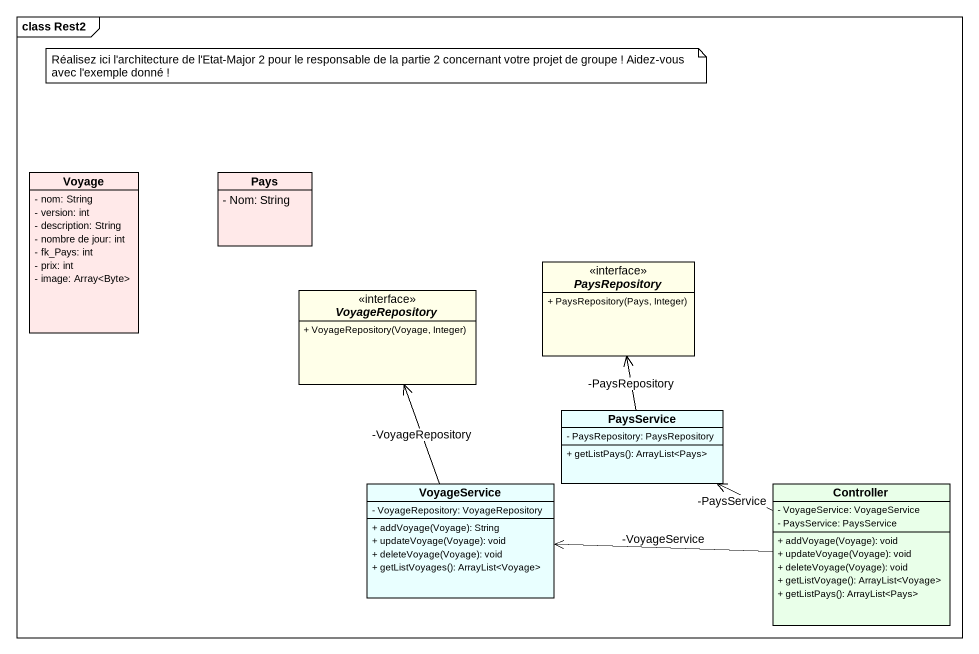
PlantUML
@startuml
mainframe class Rest2
hide circle
hide empty members
skinparam classAttributeIconSize 0
class Voyage #FFE9E9 {
  - nom: String
  - version: int
  - description: String
  - nombre de jour: int
  - fk_Pays: int
  - prix: int
  - image: Array<Byte>
}
class Pays #FFE9E9 {
  - Nom: String
}
interface VoyageRepository #FFFFE9 {
  + VoyageRepository(Voyage, Integer)
}
interface PaysRepository #FFFFE9 {
  + PaysRepository(Pays, Integer)
}
class PaysService #E9FFFF {
  - PaysRepository: PaysRepository
  + getListPays(): ArrayList<Pays>
}
class VoyageService #E9FFFF {
  - VoyageRepository: VoyageRepository
  + addVoyage(Voyage): String
  + updateVoyage(Voyage): void
  + deleteVoyage(Voyage): void
  + getListVoyages(): ArrayList<Voyage>
}
class Controller #E9FFE9 {
  - VoyageService: VoyageService
  - PaysService: PaysService
  + addVoyage(Voyage): void
  + updateVoyage(Voyage): void
  + deleteVoyage(Voyage): void
  + getListVoyage(): ArrayList<Voyage>
  + getListPays(): ArrayList<Pays>
}
PaysService -up-> PaysRepository : -PaysRepository
VoyageService -up-> VoyageRepository : -VoyageRepository
Controller -left-> PaysService : -PaysService
Controller -left-> VoyageService : -VoyageService
note as N1
  Réalisez ici l'architecture de l'Etat-Major 2 pour le responsable de la partie 2 concernant votre projet de groupe ! Aidez-vous avec l'exemple donné !
end note
@enduml
